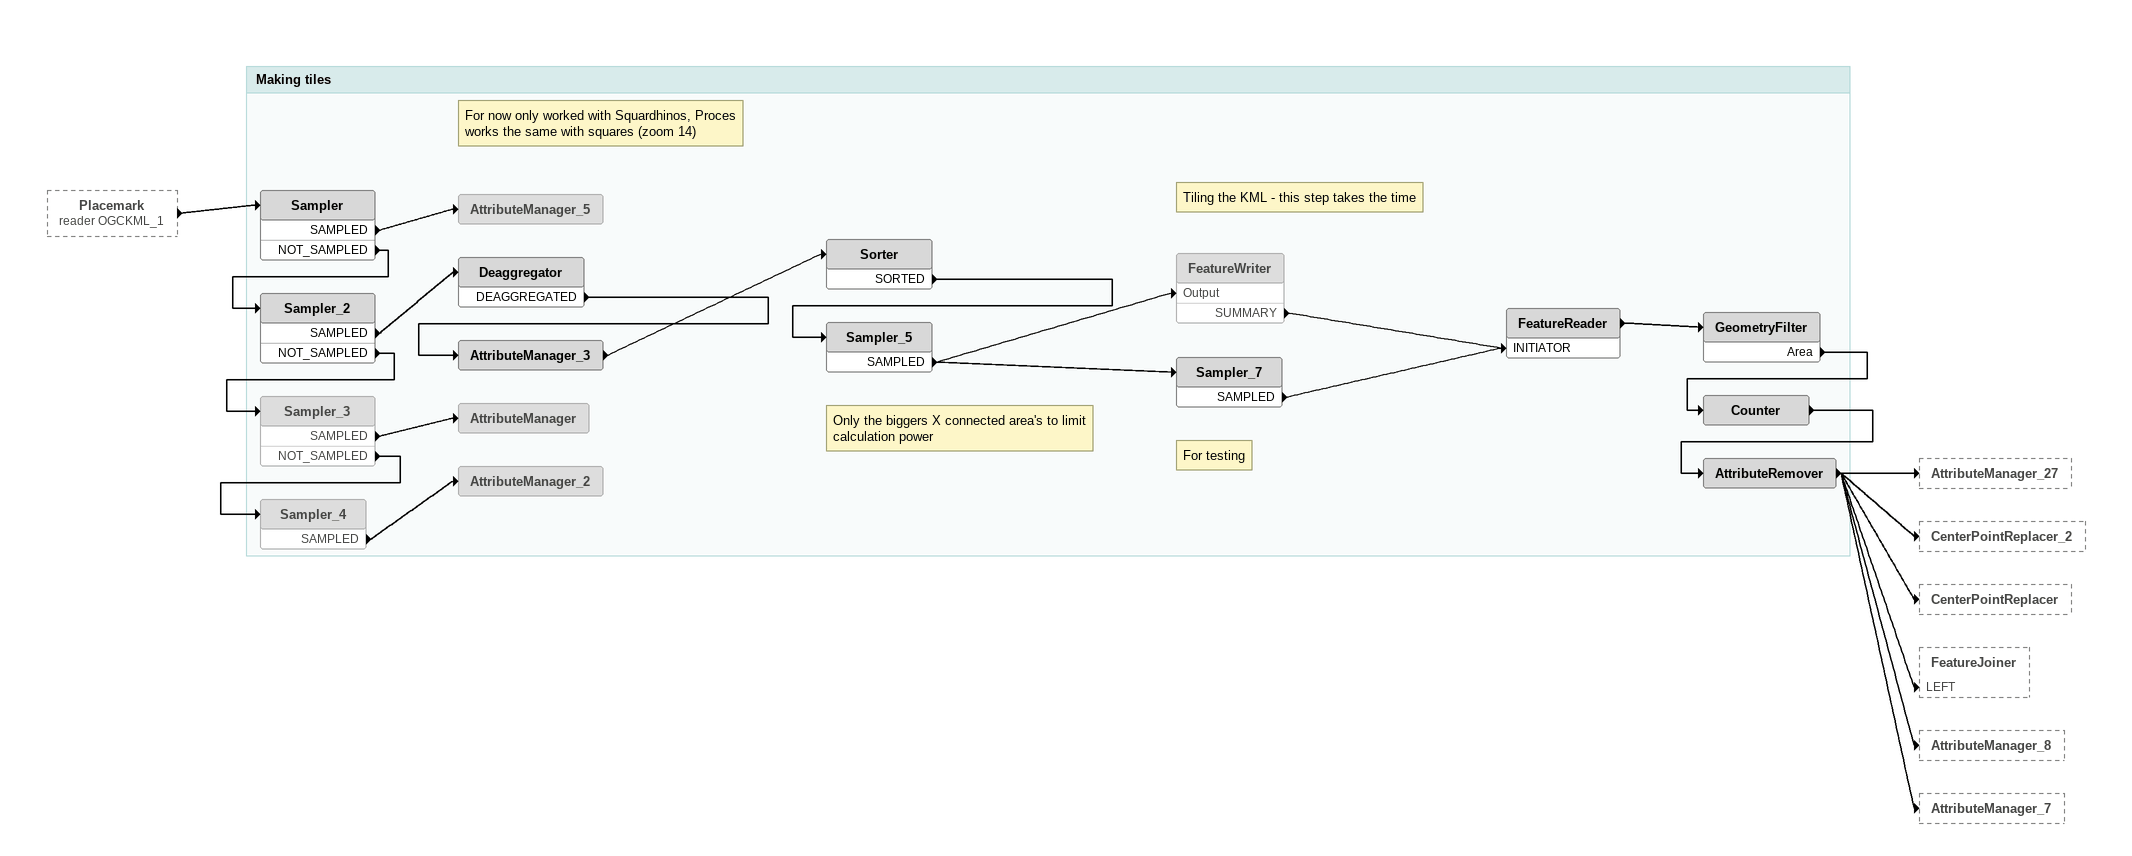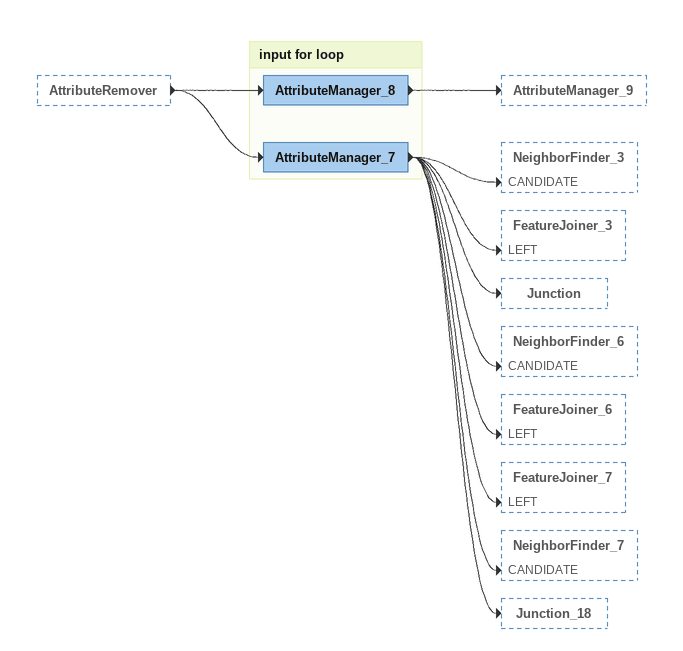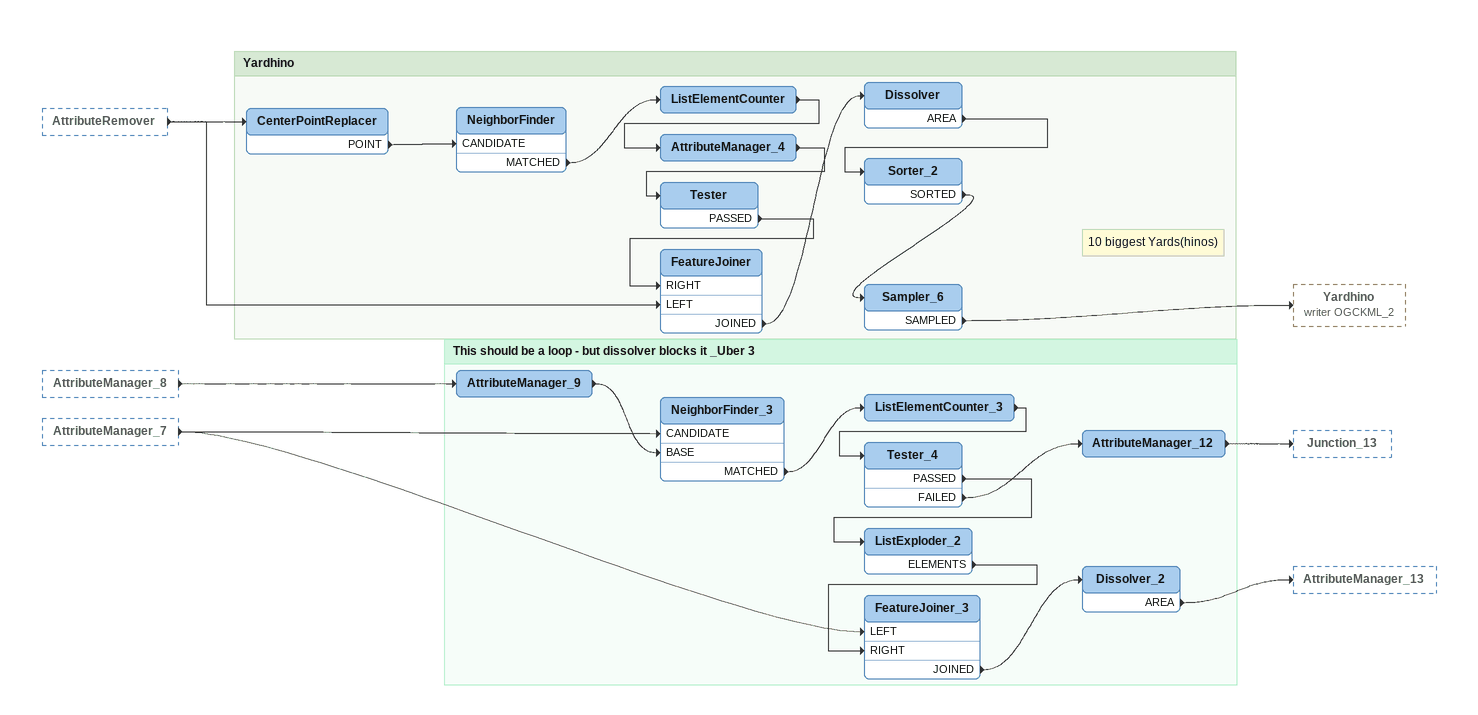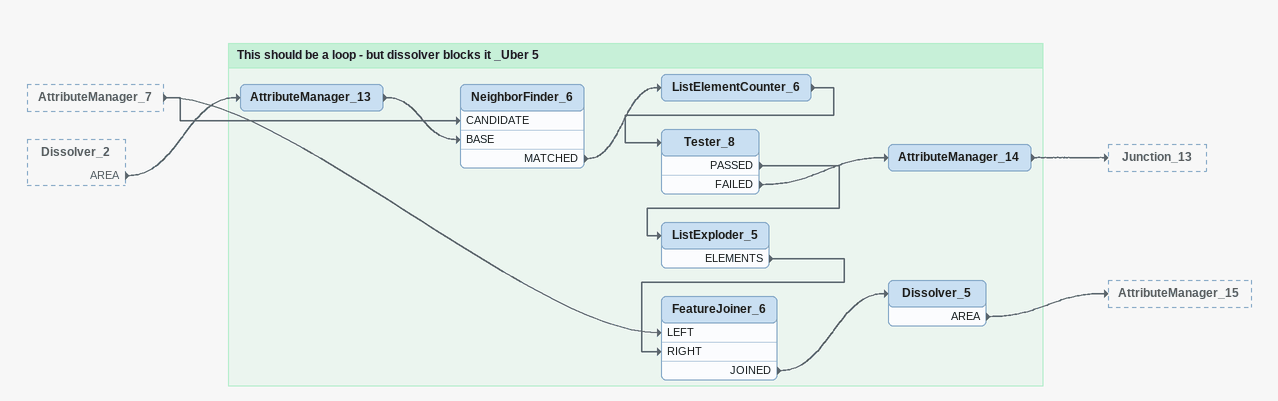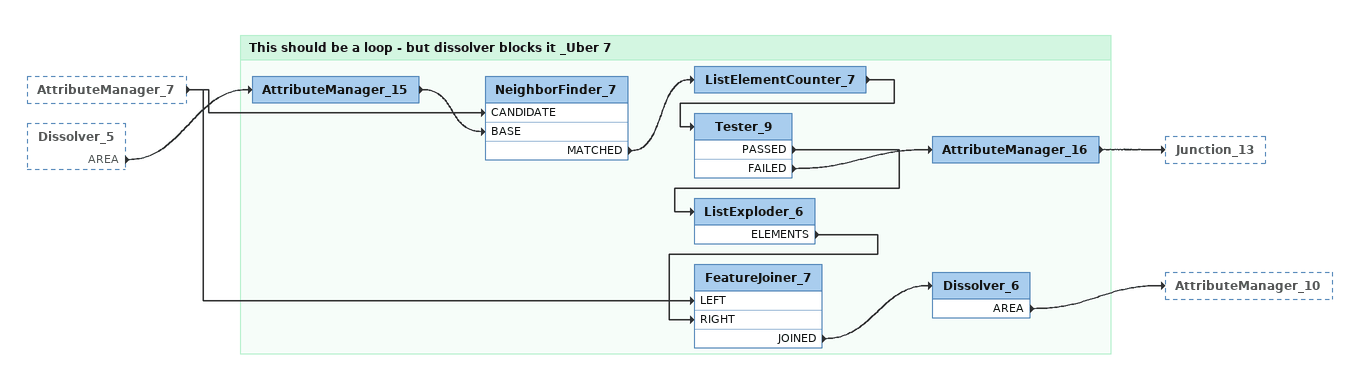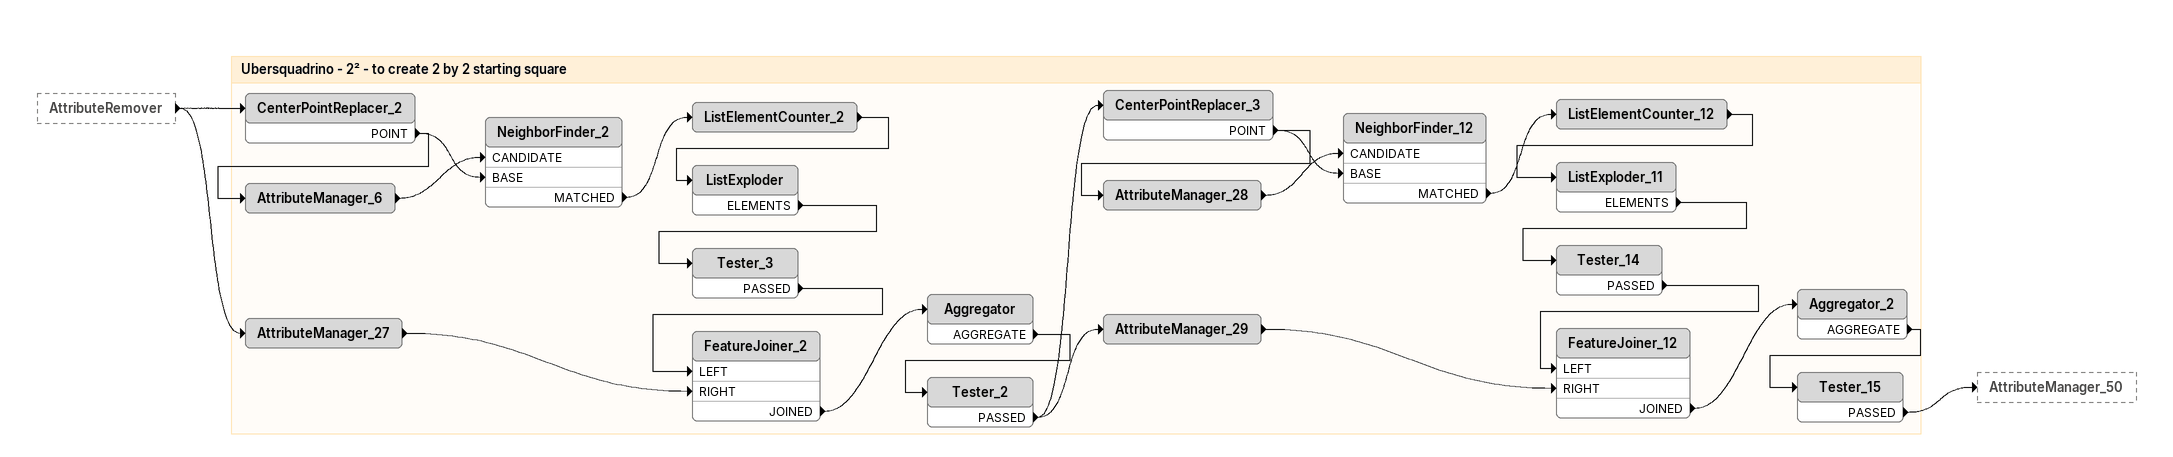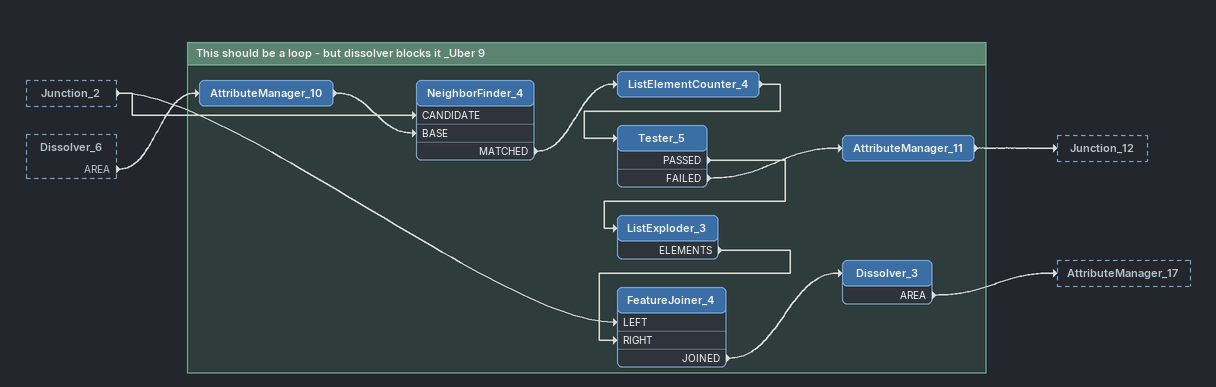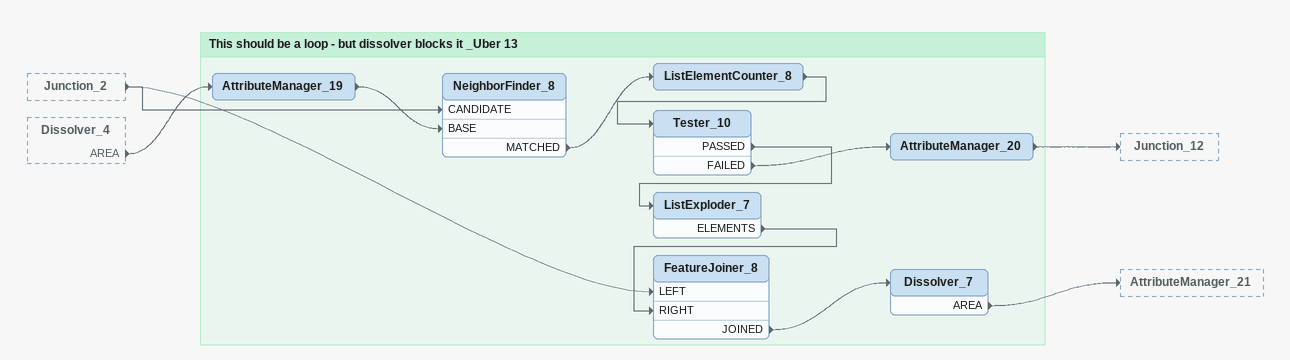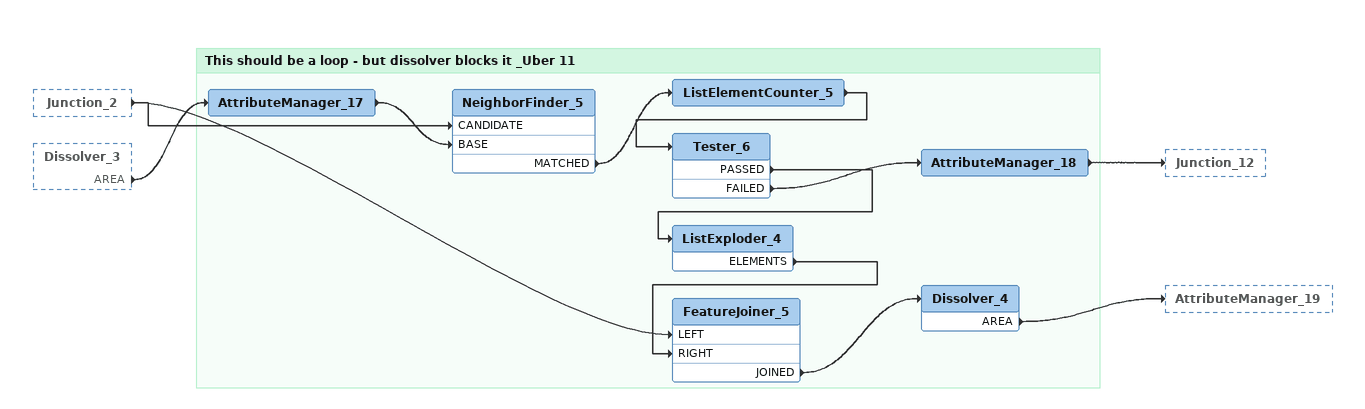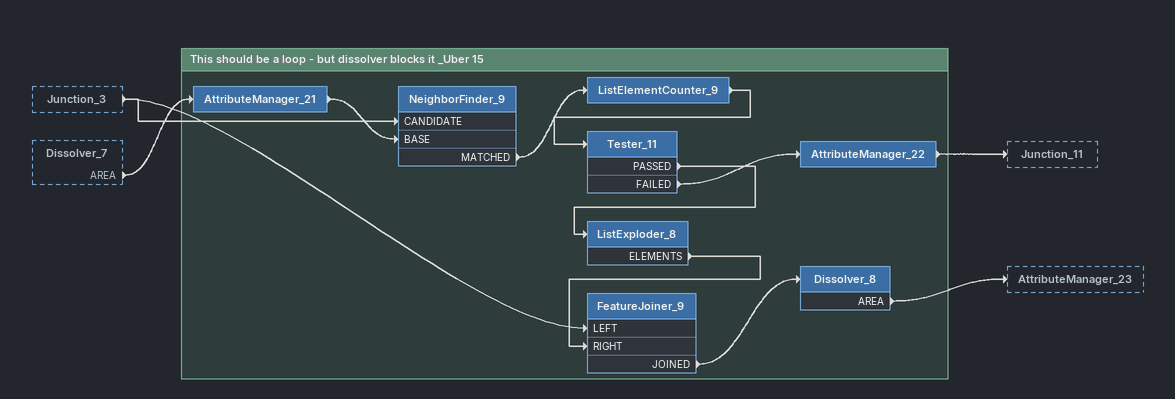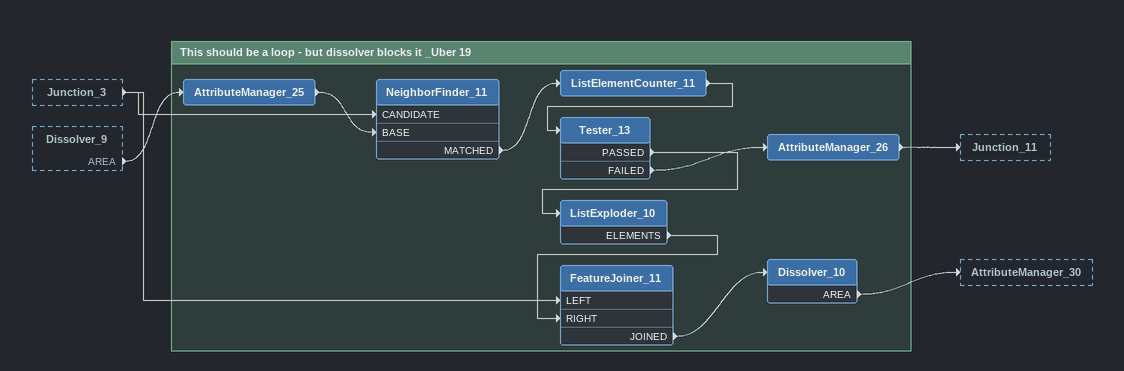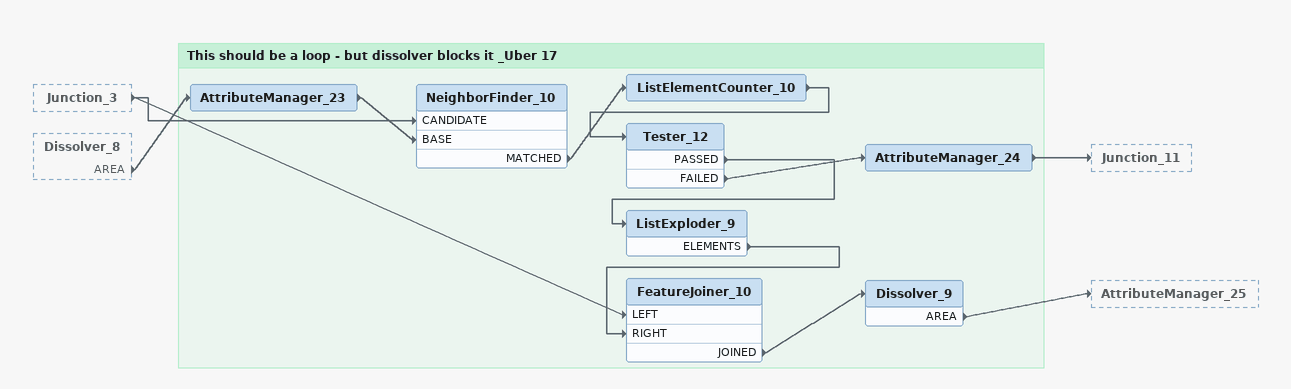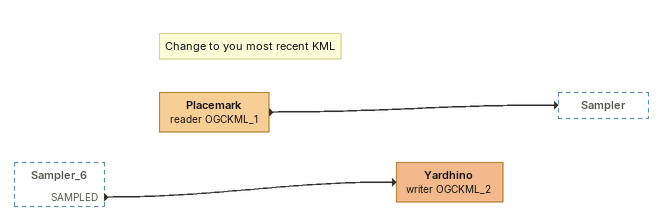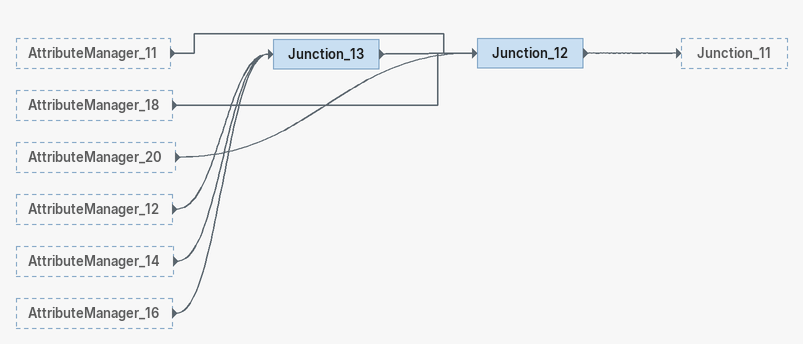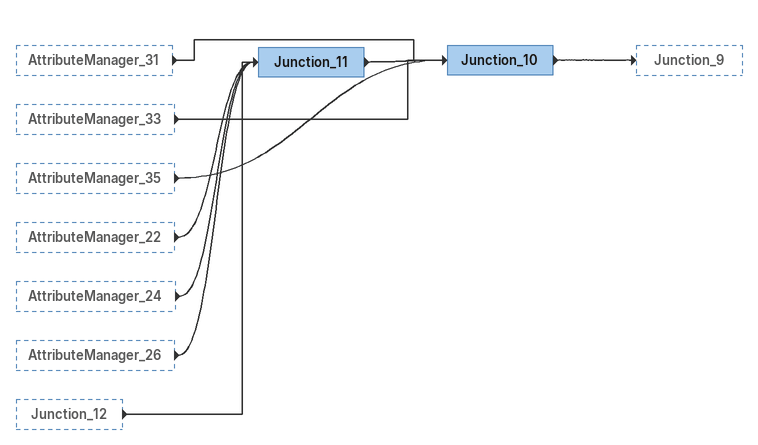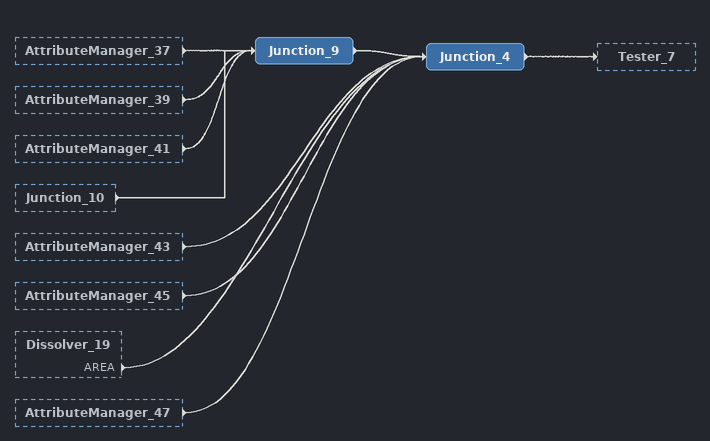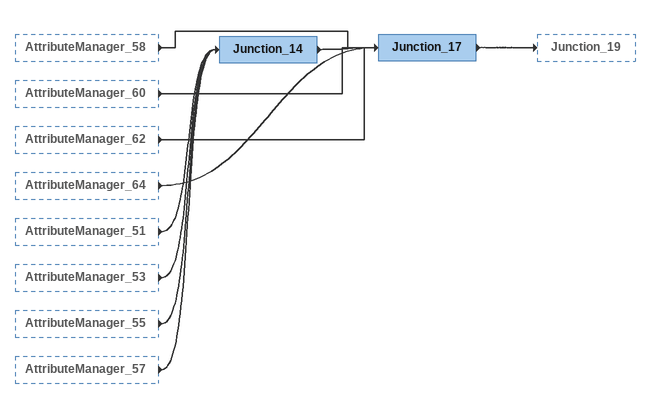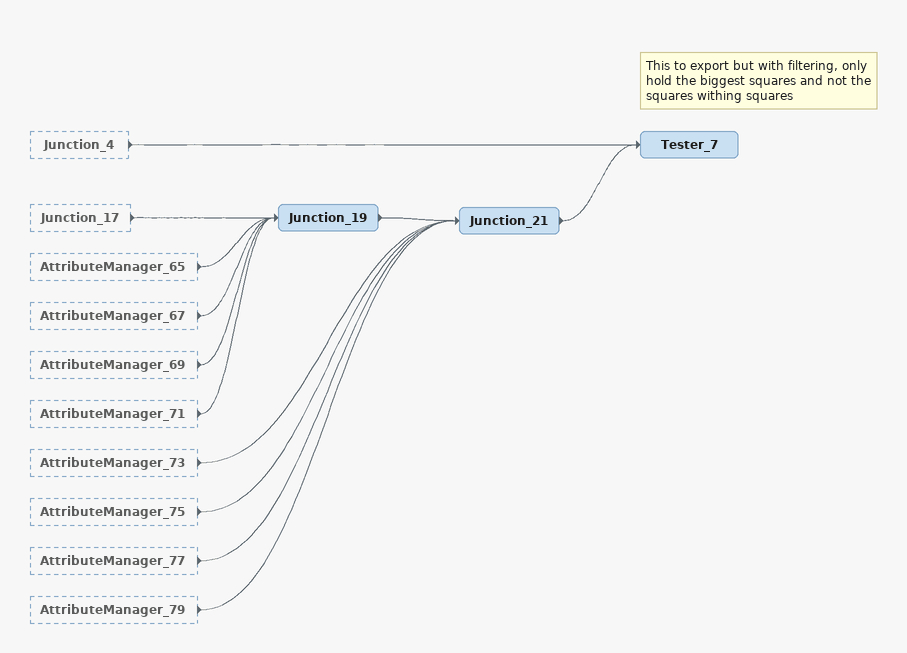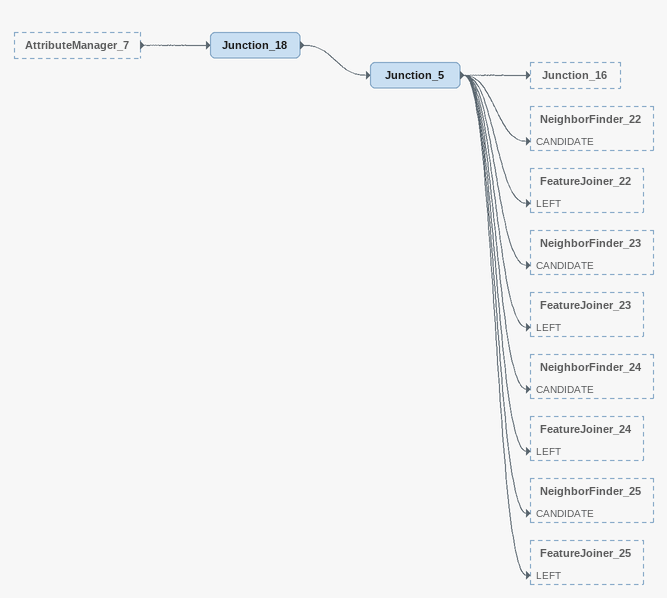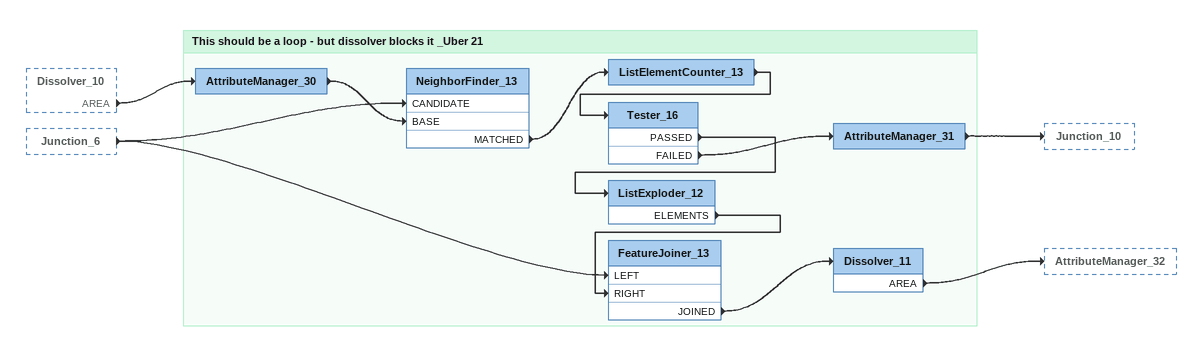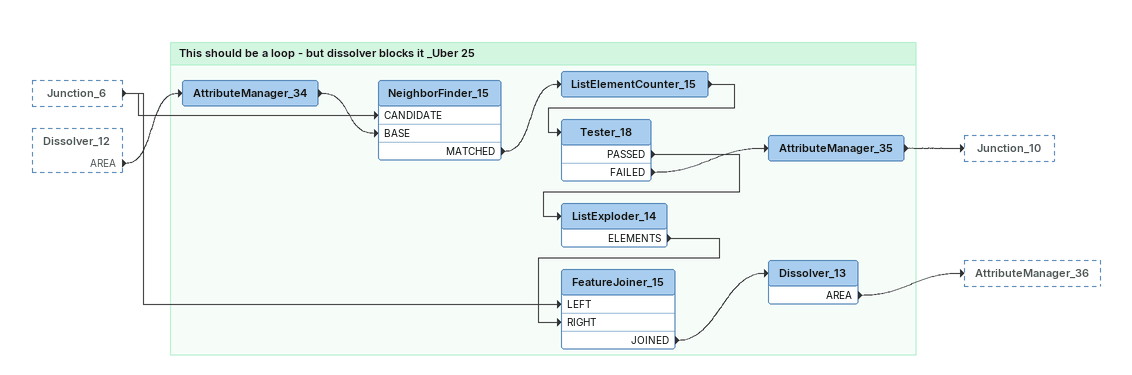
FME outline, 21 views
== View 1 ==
Placemark (reader OGCKML_1) [outside]
    -> Sampler

Bookmark: Making tiles
Sampler
    SAMPLED -> AttributeManager_5
    NOT_SAMPLED -> Sampler_2
Note: For now only worked with Squardhinos, Proces works the same with squares (zoom 14)
AttributeManager_5 [off]
Sampler_2
    SAMPLED -> Deaggregator
    NOT_SAMPLED -> Sampler_3
Deaggregator
    DEAGGREGATED -> AttributeManager_3
AttributeManager_3
    -> Sorter
Sorter
    SORTED -> Sampler_5
Note: Only the biggers X connected area's to limit calculation power
Sampler_5
    SAMPLED -> FeatureWriter [Output]
    SAMPLED -> Sampler_7
Note: Tiling the KML - this step takes the time
FeatureWriter [off]
    SUMMARY -> FeatureReader [INITIATOR]
Note: For testing
Sampler_7
    SAMPLED -> FeatureReader [INITIATOR]
FeatureReader
    -> GeometryFilter
GeometryFilter
    Area -> Counter
Counter
    -> AttributeRemover
AttributeRemover
    -> AttributeManager_27
    -> CenterPointReplacer_2
    -> CenterPointReplacer
    -> FeatureJoiner [LEFT]
    -> AttributeManager_8
    -> AttributeManager_7
Sampler_3 [off]
    SAMPLED -> AttributeManager
    NOT_SAMPLED -> Sampler_4
AttributeManager [off]
Sampler_4 [off]
    SAMPLED -> AttributeManager_2
AttributeManager_2 [off]

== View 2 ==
AttributeRemover [outside]
    -> AttributeManager_8
    -> AttributeManager_7

Bookmark: input for loop
AttributeManager_8
    -> AttributeManager_9
AttributeManager_7
    -> NeighborFinder_3 [CANDIDATE]
    -> FeatureJoiner_3 [LEFT]
    -> Junction
    -> NeighborFinder_6 [CANDIDATE]
    -> FeatureJoiner_6 [LEFT]
    -> FeatureJoiner_7 [LEFT]
    -> NeighborFinder_7 [CANDIDATE]
    -> Junction_18

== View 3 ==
AttributeRemover [outside]
    -> CenterPointReplacer
    -> FeatureJoiner [LEFT]
AttributeManager_8 [outside]
    -> AttributeManager_9
AttributeManager_7 [outside]
    -> NeighborFinder_3 [CANDIDATE]
    -> FeatureJoiner_3 [LEFT]

Bookmark: Yardhino
CenterPointReplacer
    POINT -> NeighborFinder [CANDIDATE]
NeighborFinder
    MATCHED -> ListElementCounter
ListElementCounter
    -> AttributeManager_4
AttributeManager_4
    -> Tester
Tester
    PASSED -> FeatureJoiner [RIGHT]
FeatureJoiner
    JOINED -> Dissolver
Dissolver
    AREA -> Sorter_2
Sorter_2
    SORTED -> Sampler_6
Note: 10 biggest Yards(hinos)
Sampler_6
    SAMPLED -> Yardhino (writer OGCKML_2)

Bookmark: This should be a loop - but dissolver blocks it _Uber 3
AttributeManager_9
    -> NeighborFinder_3 [BASE]
NeighborFinder_3
    MATCHED -> ListElementCounter_3
ListElementCounter_3
    -> Tester_4
Tester_4
    PASSED -> ListExploder_2
    FAILED -> AttributeManager_12
AttributeManager_12
    -> Junction_13
ListExploder_2
    ELEMENTS -> FeatureJoiner_3 [RIGHT]
FeatureJoiner_3
    JOINED -> Dissolver_2
Dissolver_2
    AREA -> AttributeManager_13

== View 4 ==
AttributeManager_7 [outside]
    -> NeighborFinder_6 [CANDIDATE]
    -> FeatureJoiner_6 [LEFT]
Dissolver_2 [outside]
    AREA -> AttributeManager_13

Bookmark: This should be a loop - but dissolver blocks it _Uber 5
AttributeManager_13
    -> NeighborFinder_6 [BASE]
NeighborFinder_6
    MATCHED -> ListElementCounter_6
ListElementCounter_6
    -> Tester_8
Tester_8
    PASSED -> ListExploder_5
    FAILED -> AttributeManager_14
AttributeManager_14
    -> Junction_13
ListExploder_5
    ELEMENTS -> FeatureJoiner_6 [RIGHT]
FeatureJoiner_6
    JOINED -> Dissolver_5
Dissolver_5
    AREA -> AttributeManager_15

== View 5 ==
AttributeManager_7 [outside]
    -> FeatureJoiner_7 [LEFT]
    -> NeighborFinder_7 [CANDIDATE]
Dissolver_5 [outside]
    AREA -> AttributeManager_15

Bookmark: This should be a loop - but dissolver blocks it _Uber 7
AttributeManager_15
    -> NeighborFinder_7 [BASE]
NeighborFinder_7
    MATCHED -> ListElementCounter_7
ListElementCounter_7
    -> Tester_9
Tester_9
    PASSED -> ListExploder_6
    FAILED -> AttributeManager_16
AttributeManager_16
    -> Junction_13
ListExploder_6
    ELEMENTS -> FeatureJoiner_7 [RIGHT]
FeatureJoiner_7
    JOINED -> Dissolver_6
Dissolver_6
    AREA -> AttributeManager_10

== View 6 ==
AttributeRemover [outside]
    -> AttributeManager_27
    -> CenterPointReplacer_2

Bookmark: Ubersquadrino - 2² - to create 2 by 2 starting square
CenterPointReplacer_2
    POINT -> NeighborFinder_2 [BASE]
    POINT -> AttributeManager_6
AttributeManager_6
    -> NeighborFinder_2 [CANDIDATE]
NeighborFinder_2
    MATCHED -> ListElementCounter_2
ListElementCounter_2
    -> ListExploder
ListExploder
    ELEMENTS -> Tester_3
Tester_3
    PASSED -> FeatureJoiner_2 [LEFT]
AttributeManager_27
    -> FeatureJoiner_2 [RIGHT]
FeatureJoiner_2
    JOINED -> Aggregator
Aggregator
    AGGREGATE -> Tester_2
Tester_2
    PASSED -> AttributeManager_29
    PASSED -> CenterPointReplacer_3
CenterPointReplacer_3
    POINT -> NeighborFinder_12 [BASE]
    POINT -> AttributeManager_28
AttributeManager_28
    -> NeighborFinder_12 [CANDIDATE]
NeighborFinder_12
    MATCHED -> ListElementCounter_12
ListElementCounter_12
    -> ListExploder_11
ListExploder_11
    ELEMENTS -> Tester_14
Tester_14
    PASSED -> FeatureJoiner_12 [LEFT]
AttributeManager_29
    -> FeatureJoiner_12 [RIGHT]
FeatureJoiner_12
    JOINED -> Aggregator_2
Aggregator_2
    AGGREGATE -> Tester_15
Tester_15
    PASSED -> AttributeManager_50

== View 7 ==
Junction_2 [outside]
    -> NeighborFinder_4 [CANDIDATE]
    -> FeatureJoiner_4 [LEFT]
Dissolver_6 [outside]
    AREA -> AttributeManager_10

Bookmark: This should be a loop - but dissolver blocks it _Uber 9
AttributeManager_10
    -> NeighborFinder_4 [BASE]
NeighborFinder_4
    MATCHED -> ListElementCounter_4
ListElementCounter_4
    -> Tester_5
Tester_5
    PASSED -> ListExploder_3
    FAILED -> AttributeManager_11
AttributeManager_11
    -> Junction_12
ListExploder_3
    ELEMENTS -> FeatureJoiner_4 [RIGHT]
FeatureJoiner_4
    JOINED -> Dissolver_3
Dissolver_3
    AREA -> AttributeManager_17

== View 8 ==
Junction_2 [outside]
    -> NeighborFinder_8 [CANDIDATE]
    -> FeatureJoiner_8 [LEFT]
Dissolver_4 [outside]
    AREA -> AttributeManager_19

Bookmark: This should be a loop - but dissolver blocks it _Uber 13
AttributeManager_19
    -> NeighborFinder_8 [BASE]
NeighborFinder_8
    MATCHED -> ListElementCounter_8
ListElementCounter_8
    -> Tester_10
Tester_10
    PASSED -> ListExploder_7
    FAILED -> AttributeManager_20
AttributeManager_20
    -> Junction_12
ListExploder_7
    ELEMENTS -> FeatureJoiner_8 [RIGHT]
FeatureJoiner_8
    JOINED -> Dissolver_7
Dissolver_7
    AREA -> AttributeManager_21

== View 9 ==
Junction_2 [outside]
    -> NeighborFinder_5 [CANDIDATE]
    -> FeatureJoiner_5 [LEFT]
Dissolver_3 [outside]
    AREA -> AttributeManager_17

Bookmark: This should be a loop - but dissolver blocks it _Uber 11
AttributeManager_17
    -> NeighborFinder_5 [BASE]
NeighborFinder_5
    MATCHED -> ListElementCounter_5
ListElementCounter_5
    -> Tester_6
Tester_6
    PASSED -> ListExploder_4
    FAILED -> AttributeManager_18
AttributeManager_18
    -> Junction_12
ListExploder_4
    ELEMENTS -> FeatureJoiner_5 [RIGHT]
FeatureJoiner_5
    JOINED -> Dissolver_4
Dissolver_4
    AREA -> AttributeManager_19

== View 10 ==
Junction_3 [outside]
    -> NeighborFinder_9 [CANDIDATE]
    -> FeatureJoiner_9 [LEFT]
Dissolver_7 [outside]
    AREA -> AttributeManager_21

Bookmark: This should be a loop - but dissolver blocks it _Uber 15
AttributeManager_21
    -> NeighborFinder_9 [BASE]
NeighborFinder_9
    MATCHED -> ListElementCounter_9
ListElementCounter_9
    -> Tester_11
Tester_11
    PASSED -> ListExploder_8
    FAILED -> AttributeManager_22
AttributeManager_22
    -> Junction_11
ListExploder_8
    ELEMENTS -> FeatureJoiner_9 [RIGHT]
FeatureJoiner_9
    JOINED -> Dissolver_8
Dissolver_8
    AREA -> AttributeManager_23

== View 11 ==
Junction_3 [outside]
    -> NeighborFinder_11 [CANDIDATE]
    -> FeatureJoiner_11 [LEFT]
Dissolver_9 [outside]
    AREA -> AttributeManager_25

Bookmark: This should be a loop - but dissolver blocks it _Uber 19
AttributeManager_25
    -> NeighborFinder_11 [BASE]
NeighborFinder_11
    MATCHED -> ListElementCounter_11
ListElementCounter_11
    -> Tester_13
Tester_13
    PASSED -> ListExploder_10
    FAILED -> AttributeManager_26
AttributeManager_26
    -> Junction_11
ListExploder_10
    ELEMENTS -> FeatureJoiner_11 [RIGHT]
FeatureJoiner_11
    JOINED -> Dissolver_10
Dissolver_10
    AREA -> AttributeManager_30

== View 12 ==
Junction_3 [outside]
    -> NeighborFinder_10 [CANDIDATE]
    -> FeatureJoiner_10 [LEFT]
Dissolver_8 [outside]
    AREA -> AttributeManager_23

Bookmark: This should be a loop - but dissolver blocks it _Uber 17
AttributeManager_23
    -> NeighborFinder_10 [BASE]
NeighborFinder_10
    MATCHED -> ListElementCounter_10
ListElementCounter_10
    -> Tester_12
Tester_12
    PASSED -> ListExploder_9
    FAILED -> AttributeManager_24
AttributeManager_24
    -> Junction_11
ListExploder_9
    ELEMENTS -> FeatureJoiner_10 [RIGHT]
FeatureJoiner_10
    JOINED -> Dissolver_9
Dissolver_9
    AREA -> AttributeManager_25

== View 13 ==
Sampler_6 [outside]
    SAMPLED -> Yardhino (writer OGCKML_2)
Note: Change to you most recent KML
Placemark (reader OGCKML_1)
    -> Sampler
Yardhino (writer OGCKML_2)

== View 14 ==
AttributeManager_11 [outside]
    -> Junction_12
AttributeManager_18 [outside]
    -> Junction_12
AttributeManager_20 [outside]
    -> Junction_12
AttributeManager_12 [outside]
    -> Junction_13
AttributeManager_14 [outside]
    -> Junction_13
AttributeManager_16 [outside]
    -> Junction_13
Junction_13
    -> Junction_12
Junction_12
    -> Junction_11

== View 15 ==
AttributeManager_31 [outside]
    -> Junction_10
AttributeManager_33 [outside]
    -> Junction_10
AttributeManager_35 [outside]
    -> Junction_10
AttributeManager_22 [outside]
    -> Junction_11
AttributeManager_24 [outside]
    -> Junction_11
AttributeManager_26 [outside]
    -> Junction_11
Junction_12 [outside]
    -> Junction_11
Junction_11
    -> Junction_10
Junction_10
    -> Junction_9

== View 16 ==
AttributeManager_37 [outside]
    -> Junction_9
AttributeManager_39 [outside]
    -> Junction_9
AttributeManager_41 [outside]
    -> Junction_9
Junction_10 [outside]
    -> Junction_9
AttributeManager_43 [outside]
    -> Junction_4
AttributeManager_45 [outside]
    -> Junction_4
Dissolver_19 [outside]
    AREA -> Junction_4
AttributeManager_47 [outside]
    -> Junction_4
Junction_9
    -> Junction_4
Junction_4
    -> Tester_7

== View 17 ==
AttributeManager_58 [outside]
    -> Junction_17
AttributeManager_60 [outside]
    -> Junction_17
AttributeManager_62 [outside]
    -> Junction_17
AttributeManager_64 [outside]
    -> Junction_17
AttributeManager_51 [outside]
    -> Junction_14
AttributeManager_53 [outside]
    -> Junction_14
AttributeManager_55 [outside]
    -> Junction_14
AttributeManager_57 [outside]
    -> Junction_14
Junction_14
    -> Junction_17
Junction_17
    -> Junction_19

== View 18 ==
Junction_4 [outside]
    -> Tester_7
Junction_17 [outside]
    -> Junction_19
AttributeManager_65 [outside]
    -> Junction_19
AttributeManager_67 [outside]
    -> Junction_19
AttributeManager_69 [outside]
    -> Junction_19
AttributeManager_71 [outside]
    -> Junction_19
AttributeManager_73 [outside]
    -> Junction_21
AttributeManager_75 [outside]
    -> Junction_21
AttributeManager_77 [outside]
    -> Junction_21
AttributeManager_79 [outside]
    -> Junction_21
Junction_19
    -> Junction_21
Junction_21
    -> Tester_7
Note: This to export but with filtering, only hold the biggest squares and not the squares withing squares
Tester_7

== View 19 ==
AttributeManager_7 [outside]
    -> Junction_18
Junction_18
    -> Junction_5
Junction_5
    -> Junction_16
    -> NeighborFinder_22 [CANDIDATE]
    -> FeatureJoiner_22 [LEFT]
    -> NeighborFinder_23 [CANDIDATE]
    -> FeatureJoiner_23 [LEFT]
    -> NeighborFinder_24 [CANDIDATE]
    -> FeatureJoiner_24 [LEFT]
    -> NeighborFinder_25 [CANDIDATE]
    -> FeatureJoiner_25 [LEFT]

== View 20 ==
Dissolver_10 [outside]
    AREA -> AttributeManager_30
Junction_6 [outside]
    -> NeighborFinder_13 [CANDIDATE]
    -> FeatureJoiner_13 [LEFT]

Bookmark: This should be a loop - but dissolver blocks it _Uber 21
AttributeManager_30
    -> NeighborFinder_13 [BASE]
NeighborFinder_13
    MATCHED -> ListElementCounter_13
ListElementCounter_13
    -> Tester_16
Tester_16
    PASSED -> ListExploder_12
    FAILED -> AttributeManager_31
AttributeManager_31
    -> Junction_10
ListExploder_12
    ELEMENTS -> FeatureJoiner_13 [RIGHT]
FeatureJoiner_13
    JOINED -> Dissolver_11
Dissolver_11
    AREA -> AttributeManager_32

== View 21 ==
Junction_6 [outside]
    -> NeighborFinder_15 [CANDIDATE]
    -> FeatureJoiner_15 [LEFT]
Dissolver_12 [outside]
    AREA -> AttributeManager_34

Bookmark: This should be a loop - but dissolver blocks it _Uber 25
AttributeManager_34
    -> NeighborFinder_15 [BASE]
NeighborFinder_15
    MATCHED -> ListElementCounter_15
ListElementCounter_15
    -> Tester_18
Tester_18
    PASSED -> ListExploder_14
    FAILED -> AttributeManager_35
AttributeManager_35
    -> Junction_10
ListExploder_14
    ELEMENTS -> FeatureJoiner_15 [RIGHT]
FeatureJoiner_15
    JOINED -> Dissolver_13
Dissolver_13
    AREA -> AttributeManager_36
